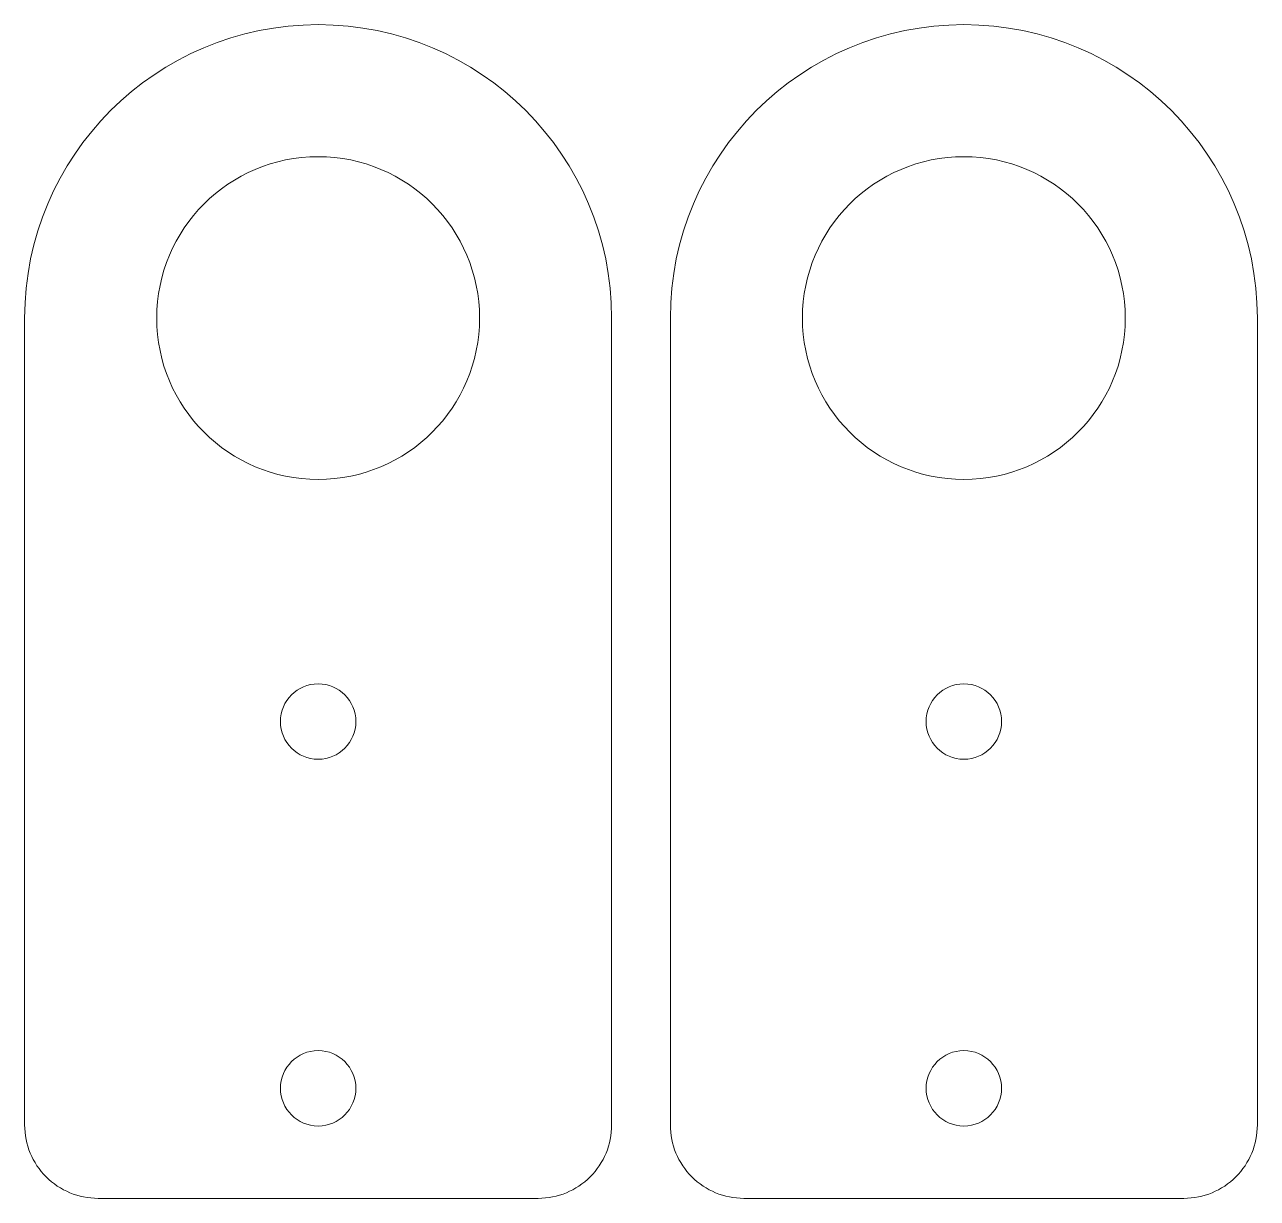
# Model space of a CAD drawing. Header units: inches. Extents: x -1 to 3.2, y -1 to 3.
import ezdxf

# ---------------------------------------------------------------- set-up
doc = ezdxf.new("R2010")
doc.units = ezdxf.units.IN
doc.header["$MEASUREMENT"] = 0
doc.layers.get('0').update_dxf_attribs({"lineweight": 5})

msp = doc.modelspace()

# ---------------------------------------------------------------- linework, layer by layer
for points in [[(-1, -0.75, 0.414214), (-0.75, -1), (0.75, -1, 0.414214), (1, -0.75), (1, 2, 1), (-1, 2)], [(1.2, -0.75, 0.414214), (1.45, -1), (2.95, -1, 0.414214), (3.2, -0.75), (3.2, 2, 1), (1.2, 2)]]:
    msp.add_lwpolyline(points, format="xyb", close=True)
for centre, radius in [((0, 2), 0.55), ((2.2, 2), 0.55), ((0, 0.625), 0.1285), ((2.2, 0.625), 0.1285), ((0, -0.625), 0.1285), ((2.2, -0.625), 0.1285)]:
    msp.add_circle(centre, radius)

doc.saveas('drawing.dxf')
